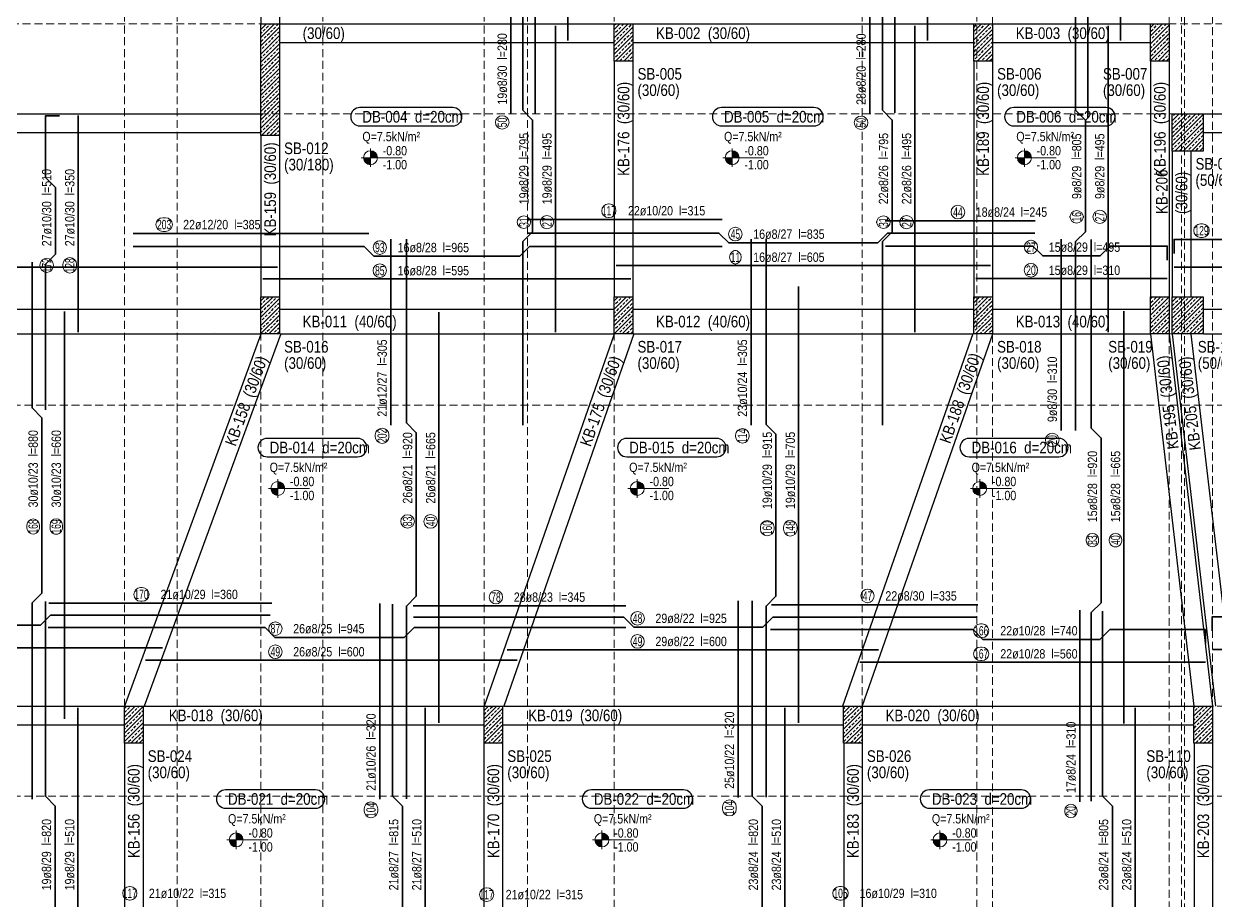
# Model space of a CAD drawing. Header units: millimetres. Extents: x 2300 to 11114, y 689 to 8824.
# Drawn here: x 5795 to 7716, y 6196 to 7609 of the extents above; entities that cross this region are included whole.
import ezdxf
from ezdxf.enums import TextEntityAlignment as Align

# ---------------------------------------------------------------- set-up
doc = ezdxf.new("R2010")
doc.units = ezdxf.units.MM
doc.linetypes.add('DASHED', pattern=[19.05, 12.7, -6.35])
for name, color, linetype, lineweight in [('AKS CIZGISI (BEYKENT)', 252, 'DASHED', 20), ('DONATI (BEYKENT)', 4, 'Continuous', 35), ('DONATI YAZISI (BEYKENT)', 3, 'Continuous', 20), ('DOSEME ISMI (BEYKENT)', 9, 'Continuous', 20), ('DOSEME PAFTA (BEYKENT)', 3, 'Continuous', 20), ('KIRIS (BEYKENT)', 2, 'Continuous', 30), ('KIRIS ISMI (BEYKENT)', 40, 'Continuous', 20), ('KOLON (BEYKENT)', 3, 'Continuous', 30), ('KOLON ISMI (BEYKENT)', 91, 'Continuous', 20), ('KOT CIZGI (BEYKENT)', 120, 'Continuous', 20), ('KOT YAZI (BEYKENT)', 7, 'Continuous', 20), ('POZ BALON (BEYKENT)', 14, 'Continuous', 20), ('POZ NO (BEYKENT)', 2, 'Continuous', 20), ('TARAMA (BEYKENT)', 252, 'Continuous', 25), ('YAZI (BEYKENT)', 140, 'Continuous', 20)]:
    doc.layers.add(name, color=color, linetype=linetype, lineweight=lineweight)
doc.styles.add('DONATI YAZISI (BEYKENT)', font='')
doc.styles.add('KOT (BEYKENT)', font='')
doc.styles.add('stastyle', font='RomanSTA.ttf')
doc.styles.add('YAZI (BEYKENT)', font='')
doc.styles.get('DONATI YAZISI (BEYKENT)').set_extended_font_data('Bahnschrift Light Condensed')
doc.styles.get('KOT (BEYKENT)').set_extended_font_data('Bahnschrift Light Condensed')
doc.styles.get('YAZI (BEYKENT)').set_extended_font_data('Bahnschrift Light Condensed')
pattern_1 = [(45, (705.027, 417.84), (-6.629126, 6.629126), []), (45, (711.6565, 417.84), (-6.629126, 6.629126), [4.6875, -2.34375])]

msp = doc.modelspace()

# ---------------------------------------------------------------- hatches: boundary and pattern name
at = {"layer": 'KOT CIZGI (BEYKENT)'}
h = msp.add_hatch(color=256, dxfattribs=at)
h.dxf.hatch_style = 1
h.paths.add_polyline_path([(6353.71, 7404.38), (6353.71, 7393.13), (6364.96, 7393.13, 0.4142136)])
h = msp.add_hatch(color=256, dxfattribs=at)
h.dxf.hatch_style = 1
h.paths.add_polyline_path([(6937.04, 7404.38), (6937.04, 7393.13), (6948.29, 7393.13, 0.4142136)])
h = msp.add_hatch(color=256, dxfattribs=at)
h.dxf.hatch_style = 1
h.paths.add_polyline_path([(7408.44, 7404.38), (7408.44, 7393.13), (7419.69, 7393.13, 0.4142136)])
h = msp.add_hatch(color=256, dxfattribs=at)
h.dxf.hatch_style = 1
h.paths.add_polyline_path([(6353.71, 7393.13), (6342.46, 7393.13, 0.4142136), (6353.71, 7381.88)])
h = msp.add_hatch(color=256, dxfattribs=at)
h.dxf.hatch_style = 1
h.paths.add_polyline_path([(6937.04, 7393.13), (6925.79, 7393.13, 0.4142136), (6937.04, 7381.88)])
h = msp.add_hatch(color=256, dxfattribs=at)
h.dxf.hatch_style = 1
h.paths.add_polyline_path([(7408.44, 7393.13), (7397.19, 7393.13, 0.4142136), (7408.44, 7381.88)])
h = msp.add_hatch(color=256, dxfattribs=at)
h.dxf.hatch_style = 1
h.paths.add_polyline_path([(6204.15, 6871.05), (6204.15, 6859.8), (6215.4, 6859.8, 0.4142136)])
h = msp.add_hatch(color=256, dxfattribs=at)
h.dxf.hatch_style = 1
h.paths.add_polyline_path([(6784.02, 6871.05), (6784.02, 6859.8), (6795.27, 6859.8, 0.4142136)])
h = msp.add_hatch(color=256, dxfattribs=at)
h.dxf.hatch_style = 1
h.paths.add_polyline_path([(7336.36, 6871.05), (7336.36, 6859.8), (7347.61, 6859.8, 0.4142136)])
h = msp.add_hatch(color=256, dxfattribs=at)
h.dxf.hatch_style = 1
h.paths.add_polyline_path([(6204.15, 6859.8), (6192.9, 6859.8, 0.4142136), (6204.15, 6848.55)])
h = msp.add_hatch(color=256, dxfattribs=at)
h.dxf.hatch_style = 1
h.paths.add_polyline_path([(6784.02, 6859.8), (6772.77, 6859.8, 0.4142136), (6784.02, 6848.55)])
h = msp.add_hatch(color=256, dxfattribs=at)
h.dxf.hatch_style = 1
h.paths.add_polyline_path([(7336.36, 6859.8), (7325.11, 6859.8, 0.4142136), (7336.36, 6848.55)])
h = msp.add_hatch(color=256, dxfattribs=at)
h.dxf.hatch_style = 1
h.paths.add_polyline_path([(6137.04, 6304.38), (6137.04, 6293.13), (6148.29, 6293.13, 0.4142136)])
h = msp.add_hatch(color=256, dxfattribs=at)
h.dxf.hatch_style = 1
h.paths.add_polyline_path([(6727.04, 6304.38), (6727.04, 6293.13), (6738.29, 6293.13, 0.4142136)])
h = msp.add_hatch(color=256, dxfattribs=at)
h.dxf.hatch_style = 1
h.paths.add_polyline_path([(7272.27, 6304.38), (7272.27, 6293.13), (7283.52, 6293.13, 0.4142136)])
h = msp.add_hatch(color=256, dxfattribs=at)
h.dxf.hatch_style = 1
h.paths.add_polyline_path([(6137.04, 6293.13), (6125.79, 6293.13, 0.4142136), (6137.04, 6281.88)])
h = msp.add_hatch(color=256, dxfattribs=at)
h.dxf.hatch_style = 1
h.paths.add_polyline_path([(6727.04, 6293.13), (6715.79, 6293.13, 0.4142136), (6727.04, 6281.88)])
h = msp.add_hatch(color=256, dxfattribs=at)
h.dxf.hatch_style = 1
h.paths.add_polyline_path([(7272.27, 6293.13), (7261.02, 6293.13, 0.4142136), (7272.27, 6281.88)])
at = {"layer": 'TARAMA (BEYKENT)'}
h = msp.add_hatch(dxfattribs=at)
h.set_pattern_fill('ANSI33', color=256, scale=1.5, style=0, pattern_type=0)
h.set_pattern_definition(pattern_1)
h.paths.add_polyline_path([(6176.88, 7608.91), (6206.88, 7608.91), (6206.88, 7428.91), (6176.88, 7428.91)], flags=0)
h = msp.add_hatch(dxfattribs=at)
h.set_pattern_fill('ANSI33', color=256, scale=1.5, style=0, pattern_type=0)
h.set_pattern_definition(pattern_1)
h.paths.add_polyline_path([(6746.88, 7608.91), (6776.88, 7608.91), (6776.88, 7548.91), (6746.88, 7548.91)], flags=0)
h = msp.add_hatch(dxfattribs=at)
h.set_pattern_fill('ANSI33', color=256, scale=1.5, style=0, pattern_type=0)
h.set_pattern_definition(pattern_1)
h.paths.add_polyline_path([(7326.88, 7608.91), (7356.88, 7608.91), (7356.88, 7548.91), (7326.88, 7548.91)], flags=0)
h = msp.add_hatch(dxfattribs=at)
h.set_pattern_fill('ANSI33', color=256, scale=1.5, style=0, pattern_type=0)
h.set_pattern_definition(pattern_1)
h.paths.add_polyline_path([(7611.88, 7608.91), (7641.88, 7608.91), (7641.88, 7548.91), (7611.88, 7548.91)], flags=0)
h = msp.add_hatch(dxfattribs=at)
h.set_pattern_fill('ANSI33', color=256, scale=1.5, style=0, pattern_type=0)
h.set_pattern_definition(pattern_1)
h.paths.add_polyline_path([(7646.88, 7463.91), (7696.88, 7463.91), (7696.88, 7403.91), (7646.88, 7403.91)])
h = msp.add_hatch(dxfattribs=at)
h.set_pattern_fill('ANSI33', color=256, scale=1.5, style=0, pattern_type=0)
h.set_pattern_definition(pattern_1)
h.paths.add_polyline_path([(6176.88, 7168.91), (6206.88, 7168.91), (6206.88, 7108.91), (6176.88, 7108.91)], flags=0)
h = msp.add_hatch(dxfattribs=at)
h.set_pattern_fill('ANSI33', color=256, scale=1.5, style=0, pattern_type=0)
h.set_pattern_definition(pattern_1)
h.paths.add_polyline_path([(6746.88, 7168.91), (6776.88, 7168.91), (6776.88, 7108.91), (6746.88, 7108.91)], flags=0)
h = msp.add_hatch(dxfattribs=at)
h.set_pattern_fill('ANSI33', color=256, scale=1.5, style=0, pattern_type=0)
h.set_pattern_definition(pattern_1)
h.paths.add_polyline_path([(7326.88, 7168.91), (7356.88, 7168.91), (7356.88, 7108.91), (7326.88, 7108.91)], flags=0)
h = msp.add_hatch(dxfattribs=at)
h.set_pattern_fill('ANSI33', color=256, scale=1.5, style=0, pattern_type=0)
h.set_pattern_definition(pattern_1)
h.paths.add_polyline_path([(7611.88, 7168.91), (7641.88, 7168.91), (7641.88, 7108.91), (7611.88, 7108.91)], flags=0)
h = msp.add_hatch(dxfattribs=at)
h.set_pattern_fill('ANSI33', color=256, scale=1.5, style=0, pattern_type=0)
h.set_pattern_definition(pattern_1)
h.paths.add_polyline_path([(7646.88, 7168.91), (7696.88, 7168.91), (7696.88, 7108.91), (7646.88, 7108.91)])
h = msp.add_hatch(dxfattribs=at)
h.set_pattern_fill('ANSI33', color=256, scale=1.5, style=0, pattern_type=0)
h.set_pattern_definition(pattern_1)
h.paths.add_polyline_path([(5956.88, 6508.91), (5986.88, 6508.91), (5986.88, 6448.91), (5956.88, 6448.91)], flags=0)
h = msp.add_hatch(dxfattribs=at)
h.set_pattern_fill('ANSI33', color=256, scale=1.5, style=0, pattern_type=0)
h.set_pattern_definition(pattern_1)
h.paths.add_polyline_path([(6536.88, 6508.91), (6566.88, 6508.91), (6566.88, 6448.91), (6536.88, 6448.91)], flags=0)
h = msp.add_hatch(dxfattribs=at)
h.set_pattern_fill('ANSI33', color=256, scale=1.5, style=0, pattern_type=0)
h.set_pattern_definition(pattern_1)
h.paths.add_polyline_path([(7116.88, 6508.91), (7146.88, 6508.91), (7146.88, 6448.91), (7116.88, 6448.91)], flags=0)
h = msp.add_hatch(dxfattribs=at)
h.set_pattern_fill('ANSI33', color=256, scale=1.5, style=0, pattern_type=0)
h.set_pattern_definition(pattern_1)
h.paths.add_polyline_path([(7681.88, 6508.91), (7711.88, 6508.91), (7711.88, 6448.91), (7681.88, 6448.91)], flags=0)

# ---------------------------------------------------------------- linework, layer by layer
at = {"layer": 'AKS CIZGISI (BEYKENT)'}
for p, q in [((7666.88, 748.91), (7666.88, 8543.91)), ((7356.88, 808.91), (7356.88, 8513.91)), ((7641.88, 808.91), (7641.88, 8483.91)), ((7711.88, 808.91), (7711.88, 8483.91)), ((5956.88, 868.91), (5956.88, 8453.91)), ((6041.88, 868.91), (6041.88, 8453.91)), ((6176.88, 868.91), (6176.88, 8453.91)), ((6276.88, 868.91), (6276.88, 8453.91)), ((6536.88, 868.91), (6536.88, 8453.91)), ((6606.88, 868.91), (6606.88, 8453.91)), ((6746.88, 868.91), (6746.88, 8453.91)), ((7146.88, 868.91), (7146.88, 8453.91)), ((7331.88, 868.91), (7331.88, 8453.91)), ((7661.88, 868.91), (7661.88, 8423.91)), ((3201.88, 7608.91), (11054.38, 7608.91)), ((3261.88, 7463.91), (10994.38, 7463.91)), ((3261.88, 7108.91), (10994.38, 7108.91)), ((3261.88, 6993.91), (10994.38, 6993.91)), ((3261.88, 6508.91), (10994.38, 6508.91)), ((3261.88, 6363.91), (10994.38, 6363.91))]:
    msp.add_line(p, q, dxfattribs=at)
at = {"layer": 'DONATI (BEYKENT)'}
for points in [[(6619.38, 7465), (6619.38, 7740.28), (6635.29, 7756.2), (6635.28, 7981.36), (6619.38, 7997.28), (6619.38, 8150.78), (6641.88, 8150.8)], [(6671.88, 7581.91), (6671.88, 8150.91)], [(7199.38, 7465.3), (7199.38, 7740.28), (7215.29, 7756.2), (7215.28, 7981.36), (7199.38, 7997.28), (7199.38, 8150.78), (7221.88, 8150.8)], [(7251.88, 7581.91), (7251.88, 8150.91)], [(7510.93, 7456.78), (7510.93, 7740.28), (7526.83, 7756.2), (7526.83, 7981.36), (7510.93, 7997.28), (7510.93, 8150.78), (7533.43, 8150.8)], [(7563.43, 7581.91), (7563.43, 8150.91)], [(6580.31, 7464.91), (6580.31, 7741.8)], [(6599.38, 6961.77), (6599.38, 7257.77), (6615.29, 7273.69), (6615.28, 7453.85), (6599.38, 7469.77), (6599.38, 7742.02)], [(7159.12, 7464.46), (7159.12, 7742.06)], [(7179.38, 6961.77), (7179.38, 7257.77), (7195.29, 7273.69), (7195.28, 7453.85), (7179.38, 7469.77), (7179.38, 7742.02)], [(7490.93, 6953.2), (7490.93, 7257.77), (7506.83, 7273.69), (7506.83, 7453.85), (7490.93, 7469.77), (7490.93, 7742.02)], [(6651.88, 7111.9), (6651.88, 7605.9)], [(7231.88, 7111.9), (7231.88, 7605.9)], [(7543.43, 7111.9), (7543.43, 7605.9)], [(5829.64, 6986.44), (5829.64, 7221.53), (5845.55, 7237.45), (5845.54, 7345.11), (5829.64, 7361.03), (5829.64, 7460.78), (5852.14, 7460.8)], [(5882.14, 7111.91), (5882.14, 7460.91)], [(6606.57, 7293.48), (6920.9, 7293.48)], [(7183.97, 7291.26), (7425.67, 7291.26)], [(5970.9, 7271.16), (6351.09, 7271.16)], [(6607.25, 7271.66), (6915.75, 7271.66), (6931.67, 7255.75), (7171.83, 7255.76), (7187.75, 7271.66), (7425, 7271.66)], [(5971.01, 7250.06), (6343.26, 7250.06), (6359.17, 7234.15), (6594.34, 7234.16), (6610.26, 7250.06), (6921, 7250.06)], [(6386.64, 6961.67), (6386.64, 7261.85)], [(6411.71, 6359.39), (6411.71, 6670.28), (6427.62, 6686.2), (6427.61, 6949.56), (6411.71, 6965.48), (6411.71, 7261.75)], [(6967.68, 6961.67), (6967.68, 7262.01)], [(6991.83, 6361.84), (6991.83, 6670.15), (7007.73, 6686.07), (7007.73, 6947.17), (6991.83, 6963.1), (6991.83, 7262.01)], [(7184.41, 7250.67), (7422.01, 7250.67), (7437.92, 7234.76), (7530.59, 7234.77), (7546.51, 7250.67), (7638.76, 7250.67), (7638.78, 7228.17)], [(7467.46, 6953.09), (7467.46, 7261.6)], [(7516.36, 6355.86), (7516.36, 6659.59), (7532.27, 6675.51), (7532.26, 6941.13), (7516.36, 6957.05), (7516.37, 7261.33)], [(7649.77, 7238.91), (7649.77, 7261.41), (7859.24, 7261.41)], [(5344.88, 7216.41), (6203.88, 7216.41)], [(5807.83, 6358.99), (5807.83, 6675.2), (5823.74, 6691.11), (5823.73, 6973.66), (5807.83, 6989.58), (5807.83, 7224.48)], [(6749.88, 7219.16), (7353.88, 7219.16)], [(7649.88, 7216.41), (8493.88, 7216.41)], [(6179.88, 7197.56), (6773.88, 7197.56)], [(7329.88, 7198.17), (7638.88, 7198.17)], [(7044.33, 6481.91), (7044.33, 7185.4)], [(5860.33, 6488.13), (5860.33, 7144.94)], [(6464.21, 6481.91), (6464.21, 7143.86)], [(7568.86, 6480.98), (7568.86, 7145.91)], [(5829.38, 5871.78), (5829.38, 6139.03), (5845.29, 6154.95), (5845.28, 6347.61), (5829.38, 6363.53), (5829.38, 6677.67)], [(5834.96, 6674.86), (6194.55, 6674.86)], [(6368.65, 6358.61), (6368.65, 6674.41)], [(6389.38, 5874.31), (6389.38, 6139.02), (6405.29, 6154.94), (6405.28, 6347.6), (6389.38, 6363.52), (6389.38, 6673.51)], [(6422.7, 6670.48), (6765.64, 6670.48)], [(6946.83, 6361.65), (6946.83, 6678.8)], [(6969.38, 5875.2), (6969.38, 6139.02), (6985.29, 6154.94), (6985.28, 6347.6), (6969.38, 6363.52), (6969.38, 6678.79)], [(7000.59, 6672.45), (7333.25, 6672.45)], [(5231.25, 6655.45), (5549.57, 6655.45), (5565.48, 6639.55), (5821.49, 6639.56), (5837.41, 6655.45), (6191.64, 6655.45)], [(6423.18, 6652.2), (6762.41, 6652.2), (6778.33, 6636.29), (6986.52, 6636.3), (7002.44, 6652.2), (7332.06, 6652.2)], [(7497.64, 6354.84), (7497.64, 6663.76)], [(7534.38, 5871.77), (7534.38, 6139.02), (7550.29, 6154.94), (7550.28, 6347.6), (7534.38, 6363.52), (7534.38, 6662)], [(7711.45, 6630.41), (7711.43, 6652.91), (7880.5, 6652.91), (7896.42, 6637), (8142.72, 6637.01), (8158.64, 6652.91), (8492.91, 6652.91)], [(5833.99, 6635.56), (6183.74, 6635.56), (6199.66, 6619.65), (6408.03, 6619.66), (6423.95, 6635.56), (6765.74, 6635.56)], [(6998.99, 6632.2), (7325.71, 6632.2), (7341.62, 6616.29), (7530.17, 6616.3), (7546.09, 6632.2), (7700.48, 6632.2), (7700.5, 6609.7)], [(5375.77, 6602.95), (6018.5, 6602.95)], [(6573.92, 6599.7), (7173.32, 6599.7)], [(7711.55, 6600.41), (8333.06, 6600.41)], [(5990.94, 6583.06), (6590.14, 6583.06)], [(7143.05, 6579.7), (7700.6, 6579.7)], [(5881.88, 5996.91), (5881.88, 6505.91)], [(6441.88, 5996.9), (6441.88, 6505.9)], [(7021.88, 5996.9), (7021.88, 6505.9)], [(7586.88, 5996.9), (7586.88, 6505.9)]]:
    msp.add_lwpolyline(points, dxfattribs=at)
at = {"layer": 'DOSEME PAFTA (BEYKENT)', "lineweight": -3}
for points in [[(6336.67, 7444.26), (6486.37, 7444.26, 1), (6486.37, 7473.93), (6336.67, 7473.93, 1)], [(6920.01, 7444.26), (7069.06, 7444.26, 1), (7069.06, 7473.93), (6920.01, 7473.93, 1)], [(7391.4, 7444.26), (7539.89, 7444.26, 1), (7539.89, 7473.93), (7391.4, 7473.93, 1)], [(6187.11, 6910.92), (6332.95, 6910.92, 1), (6332.95, 6940.6), (6187.11, 6940.6, 1)], [(6766.99, 6910.92), (6912.18, 6910.92, 1), (6912.18, 6940.6), (6766.99, 6940.6, 1)], [(7319.32, 6910.92), (7463.95, 6910.92, 1), (7463.95, 6940.6), (7319.32, 6940.6, 1)], [(6120.01, 6344.26), (6265.01, 6344.26, 1), (6265.01, 6373.93), (6120.01, 6373.93, 1)], [(6710.01, 6344.26), (6858.48, 6344.26, 1), (6858.48, 6373.93), (6710.01, 6373.93, 1)], [(7255.23, 6344.26), (7403.61, 6344.26, 1), (7403.61, 6373.93), (7255.23, 6373.93, 1)]]:
    msp.add_lwpolyline(points, format="xyb", close=True, dxfattribs=at)
at = {"layer": 'KIRIS (BEYKENT)'}
for p, q in [((6176.78, 8094.01), (6176.78, 7608.91)), ((6206.88, 8094.01), (6206.88, 7608.91)), ((6206.78, 7608.91), (6746.78, 7608.91)), ((6776.78, 7608.91), (7326.98, 7608.91)), ((7356.98, 7608.91), (7611.98, 7608.91)), ((6206.78, 7578.91), (6746.78, 7578.91)), ((6776.78, 7578.91), (7326.98, 7578.91)), ((7356.98, 7578.91), (7611.98, 7578.91)), ((6746.78, 7549.01), (6746.78, 7168.81)), ((6776.88, 7549.01), (6776.78, 7168.81)), ((7326.98, 7549.01), (7326.98, 7168.81)), ((7356.88, 7549.01), (7356.98, 7168.81)), ((7611.98, 7549.01), (7611.98, 7168.81)), ((7641.88, 7549.01), (7641.98, 7168.81)), ((5371.78, 7463.91), (6176.78, 7463.91)), ((7696.88, 7463.91), (8466.78, 7463.91)), ((5371.78, 7433.91), (6176.78, 7433.91)), ((6176.78, 7428.91), (6176.78, 7168.81)), ((6206.88, 7428.91), (6206.78, 7168.81)), ((7696.88, 7433.91), (8466.78, 7433.91)), ((7646.88, 7404.01), (7646.88, 7168.81)), ((7676.88, 7404.01), (7676.88, 7168.81)), ((5371.78, 7148.91), (6176.78, 7148.91)), ((6206.78, 7148.91), (6746.78, 7148.91)), ((6776.78, 7148.91), (7326.98, 7148.91)), ((7356.98, 7148.91), (7611.98, 7148.91)), ((7696.88, 7148.91), (8466.78, 7148.91)), ((5371.93, 7108.91), (6176.78, 7108.91)), ((6176.78, 7108.63), (5956.92, 6509.01)), ((6208.84, 7108.91), (5988.84, 6508.91)), ((6208.84, 7108.91), (6746.78, 7108.91)), ((6746.78, 7108.64), (6536.91, 6509.01)), ((6778.67, 7108.91), (6568.67, 6508.91)), ((6778.67, 7108.91), (7325.1, 7108.91)), ((7325.1, 7108.91), (7115.1, 6508.91)), ((7356.85, 7108.81), (7146.98, 6509.18)), ((7356.98, 7108.91), (7611.98, 7108.91)), ((7611.69, 7108.81), (7681.66, 6509.01)), ((7641.89, 7108.81), (7711.87, 6509.01)), ((7646.89, 7108.81), (7716.87, 6509.01)), ((7677.1, 7108.81), (7747.08, 6509.01)), ((7697.09, 7108.91), (8466.78, 7108.91)), ((5406.98, 6508.91), (5956.78, 6508.91)), ((5988.84, 6508.91), (6536.78, 6508.91)), ((6568.67, 6508.91), (7115.1, 6508.91)), ((7146.98, 6508.91), (7681.98, 6508.91)), ((5406.98, 6478.91), (5956.78, 6478.91)), ((5986.78, 6478.91), (6536.78, 6478.91)), ((6566.78, 6478.91), (7116.98, 6478.91)), ((7146.98, 6478.91), (7681.98, 6478.91)), ((5956.78, 6449.01), (5956.78, 6038.91)), ((5986.88, 6449.01), (5986.78, 6038.91)), ((6536.78, 6449.01), (6536.78, 6038.91)), ((6566.88, 6449.01), (6566.78, 6038.91)), ((7116.98, 6449.01), (7116.98, 6038.91)), ((7146.88, 6449.01), (7146.98, 6038.91)), ((7681.98, 6449.01), (7681.98, 6038.91)), ((7711.88, 6449.01), (7711.98, 6038.91))]:
    msp.add_line(p, q, dxfattribs=at)
at = {"layer": 'KOLON (BEYKENT)'}
for points in [[(6176.88, 7608.91), (6206.88, 7608.91), (6206.88, 7428.91), (6176.88, 7428.91)], [(6746.88, 7608.91), (6776.88, 7608.91), (6776.88, 7548.91), (6746.88, 7548.91)], [(7326.88, 7608.91), (7356.88, 7608.91), (7356.88, 7548.91), (7326.88, 7548.91)], [(7611.88, 7608.91), (7641.88, 7608.91), (7641.88, 7548.91), (7611.88, 7548.91)], [(7646.88, 7463.91), (7696.88, 7463.91), (7696.88, 7403.91), (7646.88, 7403.91)], [(6176.88, 7168.91), (6206.88, 7168.91), (6206.88, 7108.91), (6176.88, 7108.91)], [(6746.88, 7168.91), (6776.88, 7168.91), (6776.88, 7108.91), (6746.88, 7108.91)], [(7326.88, 7168.91), (7356.88, 7168.91), (7356.88, 7108.91), (7326.88, 7108.91)], [(7611.88, 7168.91), (7641.88, 7168.91), (7641.88, 7108.91), (7611.88, 7108.91)], [(7646.88, 7168.91), (7696.88, 7168.91), (7696.88, 7108.91), (7646.88, 7108.91)], [(5956.88, 6508.91), (5986.88, 6508.91), (5986.88, 6448.91), (5956.88, 6448.91)], [(6536.88, 6508.91), (6566.88, 6508.91), (6566.88, 6448.91), (6536.88, 6448.91)], [(7116.88, 6508.91), (7146.88, 6508.91), (7146.88, 6448.91), (7116.88, 6448.91)], [(7681.88, 6508.91), (7711.88, 6508.91), (7711.88, 6448.91), (7681.88, 6448.91)]]:
    msp.add_lwpolyline(points, close=True, dxfattribs=at)
at = {"layer": 'KOT CIZGI (BEYKENT)'}
for p, q in [((6353.71, 7408.13), (6353.71, 7378.13)), ((6937.04, 7408.13), (6937.04, 7378.13)), ((7408.44, 7408.13), (7408.44, 7378.13)), ((6338.71, 7393.13), (6404.75, 7393.13)), ((6922.04, 7393.13), (6988.08, 7393.13)), ((7393.44, 7393.13), (7459.48, 7393.13)), ((6204.15, 6874.8), (6204.15, 6844.8)), ((6784.02, 6874.8), (6784.02, 6844.8)), ((7336.36, 6874.8), (7336.36, 6844.8)), ((6189.15, 6859.8), (6255.19, 6859.8)), ((6769.02, 6859.8), (6835.06, 6859.8)), ((7321.36, 6859.8), (7387.4, 6859.8)), ((6137.04, 6308.13), (6137.04, 6278.13)), ((6727.04, 6308.13), (6727.04, 6278.13)), ((7272.27, 6308.13), (7272.27, 6278.13)), ((6122.04, 6293.13), (6188.08, 6293.13)), ((6712.04, 6293.13), (6778.08, 6293.13)), ((7257.27, 6293.13), (7323.3, 6293.13))]:
    msp.add_line(p, q, dxfattribs=at)
for centre in [(6353.71, 7393.13), (6937.04, 7393.13), (7408.44, 7393.13), (6204.15, 6859.8), (6784.02, 6859.8), (7336.36, 6859.8), (6137.04, 6293.13), (6727.04, 6293.13), (7272.27, 6293.13)]:
    msp.add_circle(centre, 11.25, dxfattribs=at)
at = {"layer": 'POZ BALON (BEYKENT)'}
for p, q in [((6555.17, 7450.15), (6555.17, 7449.77)), ((6577.17, 7450.15), (6577.17, 7449.77)), ((7133.99, 7449.7), (7133.99, 7449.31)), ((7155.99, 7449.7), (7155.99, 7449.31)), ((6737.79, 7318.62), (6738.69, 7318.62)), ((7301.08, 7316.4), (7301.29, 7316.4)), ((6018.53, 7296.29), (6023.11, 7296.29)), ((6590.14, 7290.14), (6590.14, 7288.39)), ((6612.14, 7290.14), (6612.14, 7288.39)), ((6627.38, 7289.62), (6627.38, 7288.88)), ((6649.38, 7289.62), (6649.38, 7288.88)), ((6737.79, 7296.62), (6738.69, 7296.62)), ((7170.14, 7290.02), (7170.14, 7288.27)), ((7192.14, 7290.02), (7192.14, 7288.27)), ((7207.38, 7289.5), (7207.38, 7288.76)), ((7229.38, 7289.5), (7229.38, 7288.76)), ((7301.08, 7294.4), (7301.29, 7294.4)), ((7481.69, 7298.66), (7481.69, 7296.91)), ((7503.69, 7298.66), (7503.69, 7296.91)), ((7518.93, 7298.14), (7518.93, 7297.4)), ((7540.93, 7298.14), (7540.93, 7297.4)), ((7692.65, 7286.54), (7695.64, 7286.54)), ((6018.53, 7274.29), (6023.11, 7274.29)), ((6942.36, 7280.89), (6942.14, 7280.89)), ((7692.65, 7264.54), (7695.64, 7264.54)), ((6369.07, 7259.29), (6368.44, 7259.29)), ((6942.36, 7258.89), (6942.14, 7258.89)), ((7419.37, 7259.9), (7418.64, 7259.9)), ((6369.07, 7237.29), (6368.44, 7237.29)), ((6943.75, 7243.66), (6940.72, 7243.66)), ((7419.37, 7237.9), (7418.64, 7237.9)), ((5820.41, 7219.14), (5820.41, 7219.92)), ((5842.41, 7219.14), (5842.41, 7219.92)), ((5857.64, 7218.02), (5857.64, 7221.01)), ((5879.64, 7218.02), (5879.64, 7221.01)), ((6368.94, 7222.06), (6368.54, 7222.06)), ((6943.75, 7221.66), (6940.72, 7221.66)), ((7419.17, 7222.67), (7418.81, 7222.67)), ((6368.94, 7200.06), (6368.54, 7200.06)), ((7419.17, 7200.67), (7418.81, 7200.67)), ((6361.5, 6943.33), (6361.5, 6946.1)), ((6383.5, 6943.33), (6383.5, 6946.1)), ((6942.55, 6943.87), (6942.55, 6945.56)), ((6964.55, 6943.87), (6964.55, 6945.56)), ((7442.32, 6938.32), (7442.32, 6937.95)), ((7464.32, 6938.32), (7464.32, 6937.95)), ((6402.47, 6806.86), (6402.47, 6806.4)), ((6424.47, 6806.86), (6424.47, 6806.4)), ((6439.71, 6806.63), (6439.71, 6806.61)), ((6461.71, 6806.63), (6461.71, 6806.61)), ((5799.59, 6796.26), (5799.59, 6800.69)), ((5819.59, 6796.26), (5819.59, 6800.69)), ((5836.83, 6796.05), (5836.83, 6800.87)), ((5856.83, 6796.05), (5856.83, 6800.87)), ((6982.59, 6794.4), (6982.59, 6797.23)), ((7004.59, 6794.4), (7004.59, 6797.23)), ((7019.83, 6794.1), (7019.83, 6797.5)), ((7041.83, 6794.1), (7041.83, 6797.5)), ((7508.12, 6775.82), (7508.12, 6777.36)), ((7528.12, 6775.82), (7528.12, 6777.36)), ((7545.36, 6775.59), (7545.36, 6777.57)), ((7565.36, 6775.59), (7565.36, 6777.57)), ((5982.98, 6700), (5985.64, 6700)), ((6556.34, 6695.62), (6555.87, 6695.62)), ((7155.64, 6697.59), (7155.13, 6697.59)), ((5982.98, 6678), (5985.64, 6678)), ((6556.34, 6673.62), (6555.87, 6673.62)), ((7155.64, 6675.59), (7155.13, 6675.59)), ((6784.52, 6661.43), (6784.48, 6661.43)), ((6200.49, 6644.79), (6200.01, 6644.79)), ((6784.52, 6639.43), (6784.48, 6639.43)), ((7337.44, 6641.43), (7340.08, 6641.43)), ((6200.49, 6622.79), (6200.01, 6622.79)), ((6784.63, 6624.2), (6784.35, 6624.2)), ((7337.44, 6619.43), (7340.08, 6619.43)), ((6200.38, 6607.56), (6200.09, 6607.56)), ((6784.63, 6602.2), (6784.35, 6602.2)), ((7337.47, 6604.2), (7340.02, 6604.2)), ((6200.38, 6585.56), (6200.09, 6585.56)), ((7337.47, 6582.2), (7340.02, 6582.2)), ((6343.51, 6339.79), (6343.51, 6343.52)), ((6365.51, 6339.79), (6365.51, 6343.52)), ((6921.69, 6342.84), (6921.69, 6346.56)), ((6943.69, 6342.84), (6943.69, 6346.56)), ((7473.5, 6339.07), (7473.5, 6340.7)), ((7493.5, 6339.07), (7493.5, 6340.7)), ((5965.05, 6218.07), (5965.95, 6218.07)), ((6540.57, 6216.1), (6541.47, 6216.1)), ((7110.25, 6218.06), (7113.35, 6218.06)), ((5965.05, 6196.07), (5965.95, 6196.07)), ((7110.25, 6196.06), (7113.35, 6196.06))]:
    msp.add_line(p, q, dxfattribs=at)
for centre, radius, start, end in [((6566.17, 7449.77), 11, 0, 180), ((7144.99, 7449.31), 11, 0, 180), ((6566.17, 7450.15), 11, 180, 0), ((7144.99, 7449.7), 11, 180, 0), ((6737.79, 7307.62), 11, 90, 270), ((6738.69, 7307.62), 11, 270, 90), ((7301.08, 7305.4), 11, 90, 270), ((7301.29, 7305.4), 11, 270, 90), ((7492.69, 7296.91), 11, 0, 180), ((7529.93, 7297.4), 11, 0, 180), ((6018.53, 7285.29), 11, 90, 270), ((6023.11, 7285.29), 11, 270, 90), ((6601.14, 7288.39), 11, 0, 180), ((6601.14, 7290.14), 11, 180, 0), ((6638.38, 7288.88), 11, 0, 180), ((6638.38, 7289.62), 11, 180, 0), ((7181.14, 7288.27), 11, 0, 180), ((7181.14, 7290.02), 11, 180, 0), ((7218.38, 7288.76), 11, 0, 180), ((7218.38, 7289.5), 11, 180, 0), ((7492.69, 7298.66), 11, 180, 0), ((7529.93, 7298.14), 11, 180, 0), ((7692.65, 7275.54), 11, 90, 270), ((7695.64, 7275.54), 11, 270, 90), ((6942.36, 7269.89), 11, 90, 270), ((6942.14, 7269.89), 11, 270, 90), ((6369.07, 7248.29), 11, 90, 270), ((6368.44, 7248.29), 11, 270, 90), ((7419.37, 7248.9), 11, 90, 270), ((7418.64, 7248.9), 11, 270, 90), ((5831.41, 7219.92), 11, 0, 180), ((5868.64, 7221.01), 11, 0, 180), ((6943.75, 7232.66), 11, 90, 270), ((6940.72, 7232.66), 11, 270, 90), ((5831.41, 7219.14), 11, 180, 0), ((5868.64, 7218.02), 11, 180, 0), ((6368.94, 7211.06), 11, 90, 270), ((6368.54, 7211.06), 11, 270, 90), ((7419.17, 7211.67), 11, 90, 270), ((7418.81, 7211.67), 11, 270, 90), ((6372.5, 6946.1), 11, 0, 180), ((6953.55, 6945.56), 11, 0, 180), ((6372.5, 6943.33), 11, 180, 0), ((6953.55, 6943.87), 11, 180, 0), ((7453.32, 6937.95), 11, 0, 180), ((7453.32, 6938.32), 11, 180, 0), ((5809.59, 6800.69), 10, 0.00007, 180.00007), ((5846.83, 6800.87), 10, 0.00007, 180.00007), ((6413.47, 6806.4), 11, 0.00006, 180.00006), ((6413.47, 6806.86), 11, 180.00006, 0.00006), ((6450.71, 6806.61), 11, 0.00006, 180.00006), ((6450.71, 6806.63), 11, 180.00006, 0.00006), ((6993.59, 6797.23), 11, 0.00006, 180.00006), ((7030.83, 6797.5), 11, 0.00006, 180.00006), ((5809.59, 6796.26), 10, 180.00007, 0.00007), ((5846.83, 6796.05), 10, 180.00007, 0.00007), ((6993.59, 6794.4), 11, 180.00006, 0.00006), ((7030.83, 6794.1), 11, 180.00006, 0.00006), ((7518.12, 6777.36), 10, 359.99993, 179.99993), ((7555.36, 6777.57), 10, 359.99993, 179.99993), ((7518.12, 6775.82), 10, 179.99993, 359.99993), ((7555.36, 6775.59), 10, 179.99993, 359.99993), ((5982.98, 6689), 11, 90, 270), ((5985.64, 6689), 11, 270, 90), ((6556.34, 6684.62), 11, 90, 270), ((6555.87, 6684.62), 11, 270, 90), ((7155.64, 6686.59), 11, 90, 270), ((7155.13, 6686.59), 11, 270, 90), ((6784.52, 6650.43), 11, 90, 270), ((6784.48, 6650.43), 11, 270, 90), ((6200.49, 6633.79), 11, 90, 270), ((6200.01, 6633.79), 11, 270, 90), ((7337.44, 6630.43), 11, 90, 270), ((7340.08, 6630.43), 11, 270, 90), ((6784.63, 6613.2), 11, 90, 270), ((6784.35, 6613.2), 11, 270, 90), ((6200.38, 6596.56), 11, 90, 270), ((6200.09, 6596.56), 11, 270, 90), ((7337.47, 6593.2), 11, 90, 270), ((7340.02, 6593.2), 11, 270, 90), ((6354.51, 6343.52), 11, 0.00006, 180.00006), ((6932.69, 6346.56), 11, 0.00006, 180.00006), ((6932.69, 6342.84), 11, 180.00006, 0.00006), ((7483.5, 6340.7), 10, 0.00002, 180.00002), ((6354.51, 6339.79), 11, 180.00006, 0.00006), ((7483.5, 6339.07), 10, 180.00002, 0.00002), ((5965.05, 6207.07), 11, 90, 270), ((5965.95, 6207.07), 11, 270, 90), ((6540.57, 6205.1), 11, 90, 270), ((6541.47, 6205.1), 11, 270, 90), ((7110.25, 6207.06), 11, 90, 270), ((7113.35, 6207.06), 11, 270, 90)]:
    msp.add_arc(centre, radius, start, end, dxfattribs=at)

# ---------------------------------------------------------------- texts
at = {"layer": 'DONATI (BEYKENT)', "style": 'stastyle'}
for s, p in [('& 1-.2- 1- 5- 0', (6671.88, 7581.91)), ('& 1-.2- 1- 5- 0', (7251.88, 7581.91)), ('& 1-.2- 1- 5.000003- 0', (7569.38, 7581.91)), ('& 1-.2- 1- 5.7- 2.85', (6749.88, 7240.57)), ('& 1-.2- 1- 8.35- 6.1', (6179.88, 7220.57)), ('& 1-.2- 1- 6.1- 0', (7329.88, 7220.57)), ('& 1-.2- 1- 0- 5.599999', (7649.88, 7216.41)), ('& 1-.2- 1- 6- 0', (6101.88, 7111.91)), ('& 1-.2- 1- 6.000002- 5.45', (6651.88, 7111.9)), ('& 1-.2- 1- 6- 5.450001', (7231.88, 7111.9)), ('& 1-.2- 1- 6.000003- 5.449998', (7549.38, 7111.9)), ('& 1-.2- 1- 5.412741- 5.332795', (6573.92, 6599.7)), ('& 1-.2- 1- 0- 5.634452', (7711.55, 6600.41)), ('& 1-.2- 1- 8.335829- 5.757542', (5990.94, 6579.32)), ('& 1-.2- 1- 5.757542- 0', (7143.05, 6579.7)), ('& 1-.2- 1- 5- 3.549999', (5878.77, 6488.13)), ('& 1-.2- 1- 5- 5', (6452.43, 6481.91)), ('& 1-.2- 1- 5.000001- 5', (7030.65, 6481.91)), ('& 1-.2- 1- 4.999999- 5.000003', (7609.83, 6481.91))]:
    msp.add_text(s, height=0.00075, dxfattribs=at).set_placement(p)
at = {"layer": 'DONATI YAZISI (BEYKENT)', "style": 'DONATI YAZISI (BEYKENT)'}
for s, rotation, p in [(' 19ø8/30  l=280', 90, (6573.67, 7473.96)), (' 28ø8/20  l=280', 90, (7152.49, 7473.51)), (' 19ø8/29  l=795', 90, (6608.64, 7313.26)), (' 19ø8/29  l=495', 90, (6645.88, 7313.25)), (' 22ø8/26  l=795', 90, (7188.64, 7313.14)), (' 22ø8/26  l=495', 90, (7225.88, 7313.13)), (' 9ø8/29  l=805', 90, (7500.19, 7321.78)), (' 9ø8/29  l=495', 90, (7537.43, 7321.77)), (' 27ø10/30  l=510', 90, (5838.91, 7245.53)), (' 27ø10/30  l=350', 90, (5876.14, 7245.51)), (' 21ø12/27  l=305', 90, (6380, 6970.71)), (' 23ø10/24  l=305', 90, (6961.05, 6970.71)), (' 9ø8/30  l=310', 90, (7460.82, 6962.14)), (' 30ø10/23  l=880', 90.00007, (5817.09, 6824.47)), (' 30ø10/23  l=660', 90.00007, (5854.33, 6824.46)), (' 26ø8/21  l=920', 90.00006, (6420.97, 6830.63)), (' 26ø8/21  l=665', 90.00006, (6458.21, 6830.62)), (' 19ø10/29  l=915', 90.00006, (7001.09, 6821.81)), (' 19ø10/29  l=705', 90.00006, (7038.33, 6821.8)), (' 15ø8/28  l=920', 89.99993, (7525.62, 6800.59)), (' 15ø8/28  l=665', 89.99993, (7562.86, 6800.58)), (' 21ø10/26  l=320', 90.00006, (6362.01, 6367.66)), (' 25ø10/22  l=320', 90.00006, (6940.19, 6370.7)), (' 17ø8/24  l=310', 90.00002, (7491, 6363.88)), (' 19ø8/29  l=820', 90, (5838.64, 6207.02)), (' 19ø8/29  l=510', 90, (5875.88, 6207.01)), (' 21ø8/27  l=815', 90, (6398.64, 6207)), (' 21ø8/27  l=510', 90, (6435.88, 6206.99)), (' 23ø8/24  l=820', 90, (6978.64, 6206.95)), (' 23ø8/24  l=510', 90, (7015.88, 6206.94)), (' 23ø8/24  l=805', 90, (7543.64, 6206.95)), (' 23ø8/24  l=510', 90, (7580.88, 6206.94))]:
    msp.add_text(s, height=15, rotation=rotation, dxfattribs=at).set_placement(p)
for s, p in [(' 22ø10/20  l=315', (6764.24, 7300.12)), (' 18ø8/24  l=245', (7325.19, 7297.9)), (' 22ø12/20  l=385', (6046.82, 7277.79)), (' 16ø8/27  l=835', (6966.25, 7262.39)), (' 16ø8/28  l=965', (6392.76, 7240.79)), (' 15ø8/29  l=495', (7443.01, 7241.4)), (' 16ø8/27  l=605', (6966.23, 7225.16)), (' 16ø8/28  l=595', (6392.74, 7203.56)), (' 15ø8/29  l=310', (7442.99, 7204.17)), (' 21ø10/29  l=360', (6010.31, 6681.5)), (' 28ø8/23  l=345', (6580.1, 6677.12)), (' 22ø8/30  l=335', (7179.39, 6679.09)), (' 29ø8/22  l=925', (6808.5, 6642.93)), (' 26ø8/25  l=945', (6224.25, 6626.29)), (' 22ø10/28  l=740', (7364.76, 6622.93)), (' 29ø8/22  l=600', (6808.49, 6605.7)), (' 26ø8/25  l=600', (6224.24, 6589.06)), (' 22ø10/28  l=560', (7364.75, 6585.7)), (' 21ø10/22  l=315', (5991.5, 6199.57)), (' 21ø10/22  l=315', (6567.02, 6197.6)), (' 16ø10/29  l=310', (7137.8, 6199.56))]:
    msp.add_text(s, height=15, dxfattribs=at).set_placement(p)
at = {"layer": 'DOSEME ISMI (BEYKENT)', "style": 'YAZI (BEYKENT)'}
for s, p in [('DB-004  d=20cm', (6340.63, 7449.74)), ('DB-005  d=20cm', (6923.97, 7449.74)), ('DB-006  d=20cm', (7395.36, 7449.74)), ('DB-014  d=20cm', (6191.07, 6916.41)), ('DB-015  d=20cm', (6770.95, 6916.41)), ('DB-016  d=20cm', (7323.28, 6916.41)), ('DB-021  d=20cm', (6123.97, 6349.74)), ('DB-022  d=20cm', (6713.97, 6349.74)), ('DB-023  d=20cm', (7259.19, 6349.74))]:
    msp.add_text(s, height=18.75, dxfattribs=at).set_placement(p)
at = {"layer": 'KIRIS ISMI (BEYKENT)', "style": 'YAZI (BEYKENT)'}
for s, p in [('(30/60)', (6244.28, 7584.53)), ('KB-002  (30/60)', (6814.28, 7584.53)), ('KB-003  (30/60)', (7394.48, 7584.53)), ('KB-011  (40/60)', (6244.28, 7119.53)), ('KB-012  (40/60)', (6814.28, 7119.53)), ('KB-013  (40/60)', (7394.48, 7119.53)), ('KB-018  (30/60)', (6028.39, 6484.53)), ('KB-019  (30/60)', (6608.05, 6484.53)), ('KB-020  (30/60)', (7184.48, 6484.53))]:
    msp.add_text(s, height=18.75, dxfattribs=at).set_placement(p)
for s, rotation, p in [('KB-176  (30/60)', 90, (6771.27, 7363.74)), ('KB-189  (30/60)', 90, (7351.27, 7363.82)), ('KB-196  (30/60)', 90, (7636.27, 7363.74)), ('KB-159  (30/60)', 90, (6201.27, 7266.16)), ('KB-206', 90, (7639.39, 7302.37)), ('(30/60)', 90, (7671.27, 7302.38)), ('KB-158  (30/60)', 69.86377, (6136.02, 6926.63)), ('KB-175  (30/60)', 70.71002, (6708.72, 6926.04)), ('KB-188  (30/60)', 70.70999, (7288.63, 6930.88)), ('KB-195  (30/60)', 96.65436, (7657.77, 6924.3)), ('KB-205  (30/60)', 96.65436, (7693.18, 6922.55)), ('KB-156  (30/60)', 90, (5981.27, 6263.82)), ('KB-170  (30/60)', 90, (6561.27, 6263.82)), ('KB-183  (30/60)', 90, (7141.27, 6263.8)), ('KB-203  (30/60)', 90, (7706.27, 6263.74))]:
    msp.add_text(s, height=18.75, rotation=rotation, dxfattribs=at).set_placement(p)
at = {"layer": 'KOLON ISMI (BEYKENT)', "style": 'YAZI (BEYKENT)'}
for s, p in [('SB-005', (6784.38, 7518.91)), ('SB-006', (7364.39, 7518.91)), ('SB-007', (7535.11, 7518.91)), ('(30/60)', (6784.38, 7492.66)), ('(30/60)', (7364.39, 7492.66)), ('(30/60)', (7535.11, 7492.66)), ('SB-012', (6214.38, 7398.91)), ('(30/180)', (6214.38, 7372.66)), ('SB-099', (7684.38, 7373.91)), ('(50/60)', (7684.38, 7347.66)), ('SB-016', (6214.38, 7078.91)), ('SB-017', (6784.38, 7078.91)), ('SB-018', (7364.38, 7078.91)), ('SB-019', (7543.61, 7078.91)), ('SB-103', (7688.09, 7078.91)), ('(30/60)', (6214.38, 7052.66)), ('(30/60)', (6784.38, 7052.66)), ('(30/60)', (7364.38, 7052.66)), ('(30/60)', (7543.61, 7052.66)), ('(50/60)', (7688.09, 7052.66)), ('SB-024', (5994.38, 6418.91)), ('SB-025', (6574.38, 6418.91)), ('SB-026', (7154.39, 6418.91)), ('SB-110', (7605.11, 6418.91)), ('(30/60)', (5994.38, 6392.66)), ('(30/60)', (6574.38, 6392.66)), ('(30/60)', (7154.39, 6392.66)), ('(30/60)', (7605.11, 6392.66))]:
    msp.add_text(s, height=18.75, dxfattribs=at).set_placement(p)
at = {"layer": 'KOT YAZI (BEYKENT)', "style": 'KOT (BEYKENT)'}
for s, p in [(' -0.80', (6368.71, 7396.88)), (' -0.80', (6952.04, 7396.88)), (' -0.80', (7423.44, 7396.88)), (' -1.00', (6368.71, 7374.38)), (' -1.00', (6952.04, 7374.38)), (' -1.00', (7423.44, 7374.38)), (' -0.80', (6219.15, 6863.55)), (' -0.80', (6799.02, 6863.55)), (' -0.80', (7351.36, 6863.55)), (' -1.00', (6219.15, 6841.05)), (' -1.00', (6799.02, 6841.05)), (' -1.00', (7351.36, 6841.05)), (' -0.80', (6152.04, 6296.88)), (' -0.80', (6742.04, 6296.88)), (' -0.80', (7287.27, 6296.88)), (' -1.00', (6152.04, 6274.38)), (' -1.00', (6742.04, 6274.38)), (' -1.00', (7287.27, 6274.38))]:
    msp.add_text(s, height=15, dxfattribs=at).set_placement(p)
at = {"layer": 'POZ NO (BEYKENT)', "style": 'YAZI (BEYKENT)', "width": 0.8}
for s, p in [('50', (6566.17, 7449.96)), ('50', (7144.99, 7449.51)), ('16', (7492.69, 7297.78)), ('27', (7529.93, 7297.77)), ('31', (6601.14, 7289.26)), ('27', (6638.38, 7289.25)), ('31', (7181.14, 7289.14)), ('27', (7218.38, 7289.13)), ('172', (5831.41, 7219.53)), ('128', (5868.64, 7219.51)), ('202', (6372.5, 6944.71)), ('114', (6953.55, 6944.71)), ('20', (7453.32, 6938.14)), ('168', (5809.59, 6798.47)), ('169', (5846.83, 6798.46)), ('83', (6413.47, 6806.63)), ('40', (6450.71, 6806.62)), ('160', (6993.59, 6795.81)), ('148', (7030.83, 6795.8)), ('83', (7518.12, 6776.59)), ('40', (7555.36, 6776.58)), ('104', (6354.51, 6341.66)), ('104', (6932.69, 6344.7)), ('20', (7483.5, 6339.88))]:
    msp.add_text(s, height=15, rotation=90, dxfattribs=at).set_placement(p, align=Align.MIDDLE_CENTER)
for s, p in [('117', (6738.24, 7307.62)), ('44', (7301.19, 7305.4)), ('203', (6020.82, 7285.29)), ('129', (7694.14, 7275.54)), ('45', (6942.25, 7269.89)), ('93', (6368.76, 7248.29)), ('27', (7419.01, 7248.9)), ('11', (6942.23, 7232.66)), ('85', (6368.74, 7211.06)), ('20', (7418.99, 7211.67)), ('170', (5984.31, 6689)), ('78', (6556.1, 6684.62)), ('47', (7155.39, 6686.59)), ('48', (6784.5, 6650.43)), ('87', (6200.25, 6633.79)), ('166', (7338.76, 6630.43)), ('49', (6784.49, 6613.2)), ('49', (6200.24, 6596.56)), ('167', (7338.75, 6593.2)), ('117', (5965.5, 6207.07)), ('117', (6541.02, 6205.1)), ('105', (7111.8, 6207.06))]:
    msp.add_text(s, height=15, dxfattribs=at).set_placement(p, align=Align.MIDDLE_CENTER)
at = {"layer": 'YAZI (BEYKENT)', "style": 'YAZI (BEYKENT)'}
for p in [(6340.63, 7419.74), (6923.97, 7419.74), (7395.36, 7419.74), (6191.07, 6886.41), (6770.95, 6886.41), (7323.28, 6886.41), (6123.97, 6319.74), (6713.97, 6319.74), (7259.19, 6319.74)]:
    msp.add_text('Q=7.5kN/m²', height=15, dxfattribs=at).set_placement(p)

doc.saveas('drawing.dxf')
